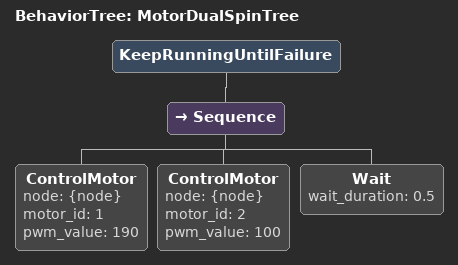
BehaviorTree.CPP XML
<root main_tree_to_execute="MotorDualSpinTree">

    <BehaviorTree ID="MotorDualSpinTree">
        <KeepRunningUntilFailure>
            <Sequence>
                <!-- Motor ID 1 -->
                <ControlMotor node="{node}" motor_id="1" pwm_value="190"/>
                <!-- Motor ID 2 -->
                <ControlMotor node="{node}" motor_id="2" pwm_value="100"/>
                <!-- Wait 0.5s and repeat (Heartbeat) -->
                <Wait wait_duration="0.5"/>
            </Sequence>
        </KeepRunningUntilFailure>
    </BehaviorTree>
</root>
